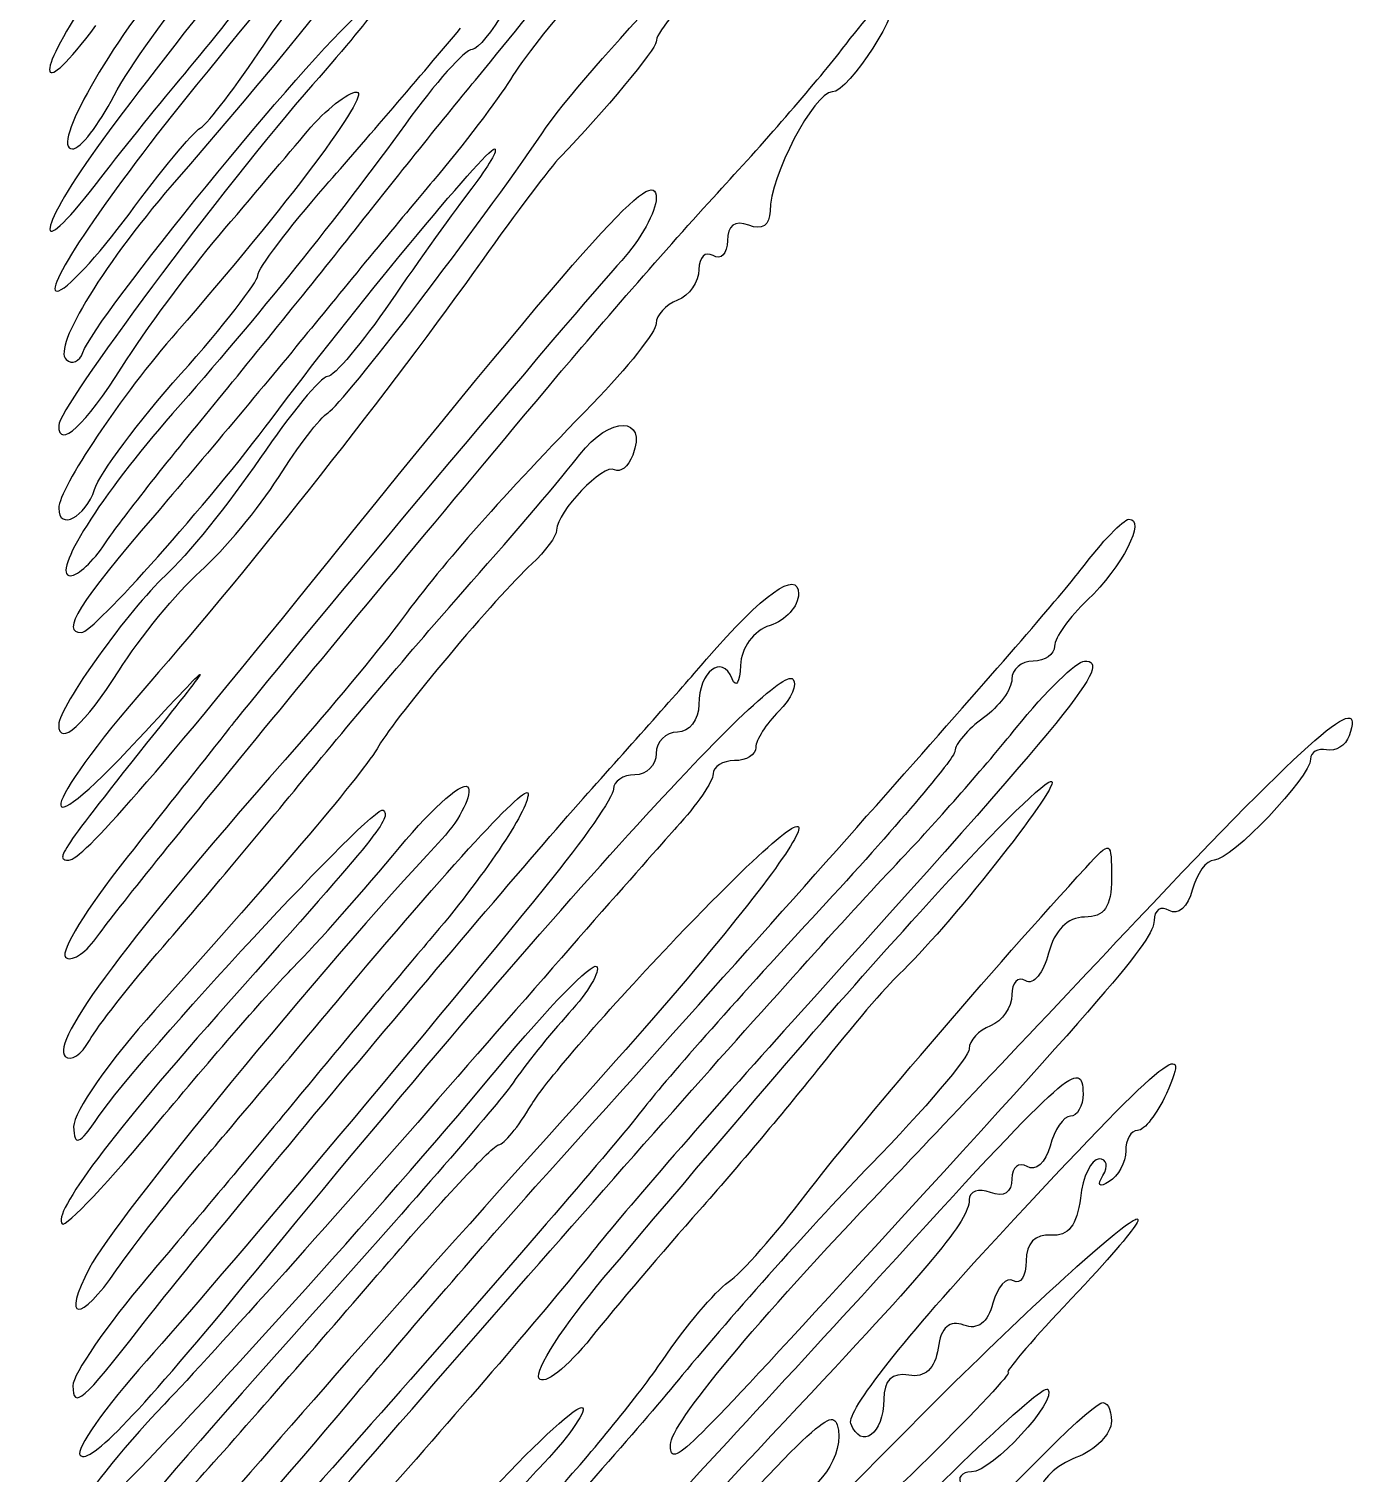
# Model space of a CAD drawing. Extents: x 131 to 482, y 16 to 824.
# Drawn here: x 310.9 to 386.1, y 578 to 659.2 of the extents above; entities that cross this region are included whole.
import ezdxf

# ---------------------------------------------------------------- set-up
doc = ezdxf.new("R2010")
doc.units = 0
doc.layers.add('Vrstva_1', color=7, linetype='CONTINUOUS')

msp = doc.modelspace()

# ---------------------------------------------------------------- linework, layer by layer
at = {"layer": 'Vrstva_1', "color": 7}
for points in [[(339.55251, 583.346616)], [(346.942885, 579.624386)]]:
    msp.add_lwpolyline(points, close=True, dxfattribs=at)
msp.add_lwpolyline([(357.084425, 580.805101), (357.084539, 580.805101)], dxfattribs=at)
for points in [[(330.561354, 672.485848), (327.519496, 669.059158), (318.617263, 657.904601), (315.028998, 653.023681)], [(331.24612, 670.085838), (330.686957, 668.992516), (327.310016, 664.67484), (320.29645, 656.085835)], [(324.070554, 658.321095), (326.797909, 662.428553), (332.242724, 668.185095), (331.649178, 666.333561)], [(339.707679, 653.345498), (342.17572, 656.997117), (351.795203, 667.101183), (352.311846, 666.584569)], [(331.649178, 666.333561), (331.334532, 665.35215), (325.013528, 657.453694), (319.304154, 650.90776)], [(350.412605, 663.749045), (346.966299, 660.002975), (346.143883, 658.994125), (346.143883, 658.512689)], [(338.943883, 663.304912), (338.943883, 662.204276), (336.456283, 658.085848), (335.791474, 658.085848)], [(319.150148, 662.765791), (315.445975, 658.487942), (312.036945, 652.485835), (313.31143, 652.485835)], [(315.662542, 655.485854), (316.515685, 657.135845), (318.772998, 660.248569), (320.678816, 662.403013)], [(319.370825, 656.403231), (320.705632, 657.988676), (322.756498, 660.545838), (323.928312, 662.085845)], [(329.422195, 660.085832), (331.667887, 661.982834), (330.749036, 660.572938), (326.825036, 656.100717)], [(336.143877, 656.56078), (337.90388, 658.698131), (340.121083, 661.44564), (341.071002, 662.666352)], [(356.822022, 658.387823), (358.07502, 660.042434), (359.256246, 661.240157), (359.447017, 661.049385)], [(314.206157, 661.029627), (311.071294, 656.409325), (311.426589, 655.085375), (314.634586, 659.433297)], [(341.633282, 661.073848), (340.312592, 659.650459), (338.652085, 657.5465), (337.943282, 656.398412)], [(359.447017, 661.049385), (360.034696, 660.461706), (357.00035, 655.69627), (356.035039, 655.690912)], [(313.903417, 641.035879), (314.609187, 643.005136), (326.541203, 657.652175), (329.422195, 660.085832)], [(327.543902, 650.407558), (329.633887, 652.793791), (333.053887, 656.784065), (335.143899, 659.274812)], [(320.506781, 653.662922), (320.945868, 653.934197), (322.549569, 656.030475), (324.070554, 658.321095)], [(335.791474, 658.085848), (335.400265, 658.085848), (333.712772, 656.195848), (332.04155, 653.885838)], [(346.143883, 658.512689), (346.143883, 658.109035), (343.146104, 654.509631), (340.756583, 652.044169)], [(350.066466, 650.532623), (352.529036, 653.198352), (355.569052, 656.733183), (356.822022, 658.387823)], [(314.665739, 650.548043), (315.918709, 652.182953), (318.036019, 654.817785), (319.370825, 656.403231)], [(329.343902, 648.105599), (331.323902, 650.618597), (334.383902, 654.423429), (336.143877, 656.56078)], [(337.943282, 656.398412), (337.23445, 655.250323), (335.279622, 652.683013), (333.599187, 650.69329)], [(320.29645, 656.085835), (315.383329, 650.069101), (311.606957, 644.485842), (312.45052, 644.485842)], [(326.825036, 656.100717), (321.870359, 650.453848), (312.543893, 637.934012), (312.543893, 636.929753)], [(313.31143, 652.485835), (313.751424, 652.485835), (314.809427, 653.835835), (315.662542, 655.485854)], [(329.300872, 655.685838), (330.178025, 655.685838), (325.339597, 649.237558), (319.187679, 642.207694)], [(326.536271, 653.485842), (327.561052, 654.695838), (328.805121, 655.685838), (329.300872, 655.685838)], [(356.035039, 655.690912), (355.019414, 655.685243), (352.54389, 650.933782), (352.54389, 648.990065)], [(332.04155, 653.885838), (328.315124, 648.735117), (323.70548, 643.003832), (318.943899, 637.601139)], [(316.500917, 648.827668), (318.26503, 651.215659), (320.067666, 653.391533), (320.506781, 653.662922)], [(321.56708, 647.620478), (323.275351, 649.636421), (325.51149, 652.275845), (326.536271, 653.485842)], [(327.693997, 637.654997), (328.557628, 638.188761), (336.283058, 648.278597), (339.707679, 653.345498)], [(315.028998, 653.023681), (311.290072, 647.937816), (310.964428, 645.718487), (314.665739, 650.548043)], [(324.490932, 637.277905), (328.929279, 643.236018), (336.564765, 652.485835), (337.044699, 652.485835)], [(337.044699, 652.485835), (337.282526, 652.485835), (336.712422, 651.495835), (335.777528, 650.285838)], [(327.7188, 629.285848), (342.724394, 647.879649), (346.143883, 651.673114), (346.143883, 649.725911)], [(340.756583, 652.044169), (340.21355, 651.483901), (338.23355, 648.861457), (336.356561, 646.216506)], [(319.304154, 650.90776), (315.152135, 646.147369), (312.192907, 641.358122), (312.962173, 640.643763)], [(333.599187, 650.69329), (331.918781, 648.703539), (328.743893, 644.863331), (326.543896, 642.159448)], [(323.74389, 645.378301), (323.74389, 645.758144), (325.45389, 648.021297), (327.543902, 650.407558)], [(335.777528, 650.285838), (334.842605, 649.075842), (332.781619, 646.195842), (331.197534, 643.885832)], [(340.559802, 639.685851), (343.325877, 642.985832), (347.603868, 647.866894), (350.066466, 650.532623)], [(346.143883, 649.725911), (346.143883, 648.964837), (345.269849, 647.384465), (344.201556, 646.214012)], [(352.54389, 648.990065), (352.54389, 648.204075), (352.096044, 647.907911), (351.343899, 648.196535)], [(312.45052, 644.485842), (312.914126, 644.485842), (314.736775, 646.439649), (316.500917, 648.827668)], [(351.343899, 648.196535), (350.573131, 648.492301), (350.14388, 648.179527), (350.14388, 647.324229)], [(316.102535, 640.221911), (317.399783, 642.275158), (319.858838, 645.604535), (321.56708, 647.620478)], [(321.034082, 637.811158), (323.624466, 640.960081), (327.363902, 645.592572), (329.343902, 648.105599)], [(349.343887, 646.485854), (348.903893, 646.757697), (348.543893, 646.407618), (348.543893, 645.707942)], [(350.14388, 647.324229), (350.14388, 646.59119), (349.78388, 646.213898), (349.343887, 646.485854)], [(336.356561, 646.216506), (331.310268, 639.105514), (323.361524, 629.01582), (317.614167, 622.425949)], [(344.201556, 646.214012), (341.739893, 643.516818), (325.730778, 624.450424), (322.543899, 620.420352)], [(319.412665, 639.833621), (321.794844, 642.503375), (323.74389, 644.998487), (323.74389, 645.378301)], [(348.543893, 645.707942), (348.543893, 645.008182), (348.003893, 644.228427), (347.343902, 643.975152)], [(331.197534, 643.885832), (329.613449, 641.575851), (328.021739, 639.685851), (327.660435, 639.685851)], [(347.343902, 643.975152), (346.683883, 643.722018), (346.143883, 643.137004), (346.143883, 642.675438)], [(346.143883, 642.675438), (346.143883, 642.213845), (344.533946, 640.182368), (342.566249, 638.16101)], [(319.187679, 642.207694), (316.10194, 638.681621), (312.555487, 633.382053), (312.547975, 632.285838)], [(326.543896, 642.159448), (324.343899, 639.455593), (320.473899, 634.836793), (317.943893, 631.895479)], [(312.962173, 640.643763), (313.29258, 640.336912), (313.716161, 640.513369), (313.903417, 641.035879)], [(312.543893, 636.929753), (312.543893, 635.566232), (314.029247, 636.941092), (316.102535, 640.221911)], [(314.558759, 633.332673), (314.84622, 634.238456), (317.030485, 637.163867), (319.412665, 639.833621)], [(314.634302, 608.087092), (316.662378, 610.883243), (327.993789, 624.694289), (340.559802, 639.685851)], [(327.660435, 639.685851), (327.299131, 639.685851), (325.59018, 637.615851), (323.862803, 635.085845)], [(315.142072, 630.285854), (315.792283, 631.275854), (318.443669, 634.662235), (321.034082, 637.811158)], [(324.897449, 634.012279), (325.987342, 635.738777), (327.245783, 637.377996), (327.693997, 637.654997)], [(342.566249, 638.16101), (337.443279, 632.898377), (334.252063, 629.292623), (331.879351, 626.085845)], [(318.943899, 637.601139), (314.924485, 633.040591), (312.057694, 628.485854), (313.206661, 628.485854)], [(313.821694, 625.285851), (314.488205, 625.285851), (321.061294, 632.673873), (324.490932, 637.277905)], [(341.841345, 635.295892), (343.535641, 637.502919), (345.67543, 637.480638), (344.825121, 635.264711)], [(335.74388, 628.123105), (338.163902, 630.852018), (340.907754, 634.079744), (341.841345, 635.295892)], [(344.825121, 635.264711), (344.578224, 634.621331), (344.118161, 634.254415), (343.80275, 634.449353)], [(323.862803, 635.085845), (322.135427, 632.555838), (319.738932, 629.585838), (318.537269, 628.485854)], [(343.80275, 634.449353), (343.188142, 634.829196), (340.543899, 632.074516), (340.543899, 631.054383)], [(320.506469, 628.726459), (321.831609, 629.907146), (323.807556, 632.285782), (324.897449, 634.012279)], [(312.547975, 632.285838), (312.539471, 630.985955), (314.066268, 631.781016), (314.558759, 633.332673)], [(317.943893, 631.895479), (313.659865, 626.914979), (312.643814, 625.285851), (313.821694, 625.285851)], [(370.063757, 628.881599), (371.20782, 630.391842), (372.402595, 631.640588), (372.718772, 631.656632)], [(372.718772, 631.656632), (373.734794, 631.708223), (372.321269, 628.940872), (370.40349, 627.123977)], [(340.543899, 631.054383), (340.543899, 630.717202), (339.913899, 629.860544), (339.143896, 629.150692)], [(313.206661, 628.485854), (313.620917, 628.485854), (314.491861, 629.295854), (315.142072, 630.285854)], [(313.115102, 612.485838), (313.865575, 612.485838), (317.989276, 617.229731), (327.7188, 629.285848)], [(315.920494, 623.134213), (317.11765, 625.029231), (319.181329, 627.545744), (320.506469, 628.726459)], [(339.143896, 629.150692), (337.191676, 627.351004), (331.50909, 620.583854), (330.543893, 618.909316)], [(339.34388, 594.108122), (356.831603, 613.566065), (368.270391, 626.514273), (370.063757, 628.881599)], [(348.974306, 623.782865), (352.111465, 627.444377), (354.143877, 628.89152), (354.143877, 627.463709)], [(318.537269, 628.485854), (316.526343, 626.645035), (312.543893, 621.073993), (312.543893, 620.101738)], [(326.543896, 617.307259), (329.183887, 620.527105), (333.323887, 625.39422), (335.74388, 628.123105)], [(354.143877, 627.463709), (354.143877, 626.765168), (353.423877, 625.965117), (352.54389, 625.68582)], [(370.40349, 627.123977), (369.380721, 626.15501), (368.543877, 624.98501), (368.543877, 624.523983)], [(331.879351, 626.085845), (330.73988, 624.545838), (328.173279, 621.430478), (326.175732, 619.162818)], [(352.54389, 625.68582), (351.620901, 625.392859), (350.917172, 624.439171), (350.880718, 623.431908)], [(317.013591, 619.285842), (321.480397, 624.08586), (321.480397, 624.08586), (317.982104, 619.685838)], [(350.412406, 622.69079), (349.841197, 624.107631), (348.543893, 623.099375), (348.543893, 621.238572)], [(368.543877, 624.523983), (368.543877, 624.062985), (368.003877, 623.685779), (367.343887, 623.685779)], [(312.543893, 620.101738), (312.543893, 618.798708), (314.017965, 620.12158), (315.920494, 623.134213)], [(323.643175, 589.399038), (340.11686, 609.489675), (352.909786, 623.586566), (353.831726, 622.664626)], [(342.543883, 616.523423), (345.183902, 619.469498), (348.077594, 622.736257), (348.974306, 623.782865)], [(350.880718, 623.431908), (350.846135, 622.471558), (350.635238, 622.138062), (350.412406, 622.69079)], [(370.223461, 623.685779), (371.862028, 623.685779), (369.767565, 621.101319), (353.74252, 603.349407)], [(367.343887, 623.685779), (366.683896, 623.685779), (366.143896, 623.225262), (366.143896, 622.662386)], [(366.383707, 619.921879), (368.055609, 621.992021), (369.783496, 623.685779), (370.223461, 623.685779)], [(317.614167, 622.425949), (311.360117, 615.25506), (310.867937, 612.681769), (317.013591, 619.285842)], [(353.831726, 622.664626), (354.108104, 622.388248), (353.751506, 621.579127), (353.039131, 620.866752)], [(366.143896, 622.662386), (366.143896, 622.099539), (365.423896, 621.120056), (364.54388, 620.485804)], [(373.148164, 609.085766), (382.933191, 619.46896), (386.119077, 622.238975), (385.109546, 619.485769)], [(348.543893, 621.238572), (348.543893, 620.38455), (348.003893, 619.685782), (347.343902, 619.685782)], [(353.039131, 620.866752), (352.326756, 620.154349), (351.743896, 619.237227), (351.743896, 618.828642)], [(322.543899, 620.420352), (321.22389, 618.751114), (318.395906, 615.180963), (316.25949, 612.486689)], [(347.290639, 608.131908), (358.620463, 619.984894), (355.151962, 613.74272), (342.743896, 599.949164)], [(360.143887, 612.793483), (361.90389, 614.643939), (364.711805, 617.851738), (366.383707, 619.921879)], [(364.54388, 620.485804), (363.663893, 619.851523), (362.943893, 619.013234), (362.943893, 618.622931)], [(326.175732, 619.162818), (316.35258, 608.011123), (312.071783, 602.29129), (312.91662, 601.446453)], [(317.982104, 619.685838), (312.53502, 612.834755), (312.299178, 612.485838), (313.115102, 612.485838)], [(347.343902, 619.685782), (346.683883, 619.685782), (346.143883, 619.145782), (346.143883, 618.485791)], [(385.109546, 619.485769), (384.908003, 618.935763), (384.337899, 618.575763), (383.842885, 618.685775)], [(330.543893, 618.909316), (329.670992, 617.394906), (325.121443, 612.027051), (317.943893, 604.04296)], [(346.143883, 618.485791), (346.143883, 617.825801), (345.603883, 617.285801), (344.943893, 617.285801)], [(351.743896, 618.828642), (351.743896, 618.420084), (351.203896, 618.085794), (350.543877, 618.085794)], [(362.943893, 618.622931), (362.943893, 618.232601), (359.505269, 614.19992), (355.30251, 609.661397)], [(382.942885, 618.17038), (382.942885, 617.169609), (378.47075, 612.485753), (377.515219, 612.485753)], [(383.842885, 618.685775), (383.347899, 618.79576), (382.942885, 618.563886), (382.942885, 618.17038)], [(318.410957, 607.618242), (320.244066, 609.727388), (323.903877, 614.087442), (326.543896, 617.307259)], [(349.343887, 617.336059), (349.343887, 616.923731), (348.417893, 615.573731), (347.286132, 614.336068)], [(350.543877, 618.085794), (349.883887, 618.085794), (349.343887, 617.748415), (349.343887, 617.336059)], [(317.102287, 586.18387), (320.944989, 591.151898), (337.509468, 610.905297), (342.543883, 616.523423)], [(328.143883, 604.491684), (334.582299, 612.201042), (338.943883, 616.937054), (338.943883, 616.218812)], [(331.708167, 613.200963), (333.668494, 615.565511), (335.415997, 617.069404), (335.59149, 616.542953)], [(335.59149, 616.542953), (335.766954, 616.016475), (334.999616, 614.618229), (333.886252, 613.435728)], [(344.943893, 617.285801), (344.283902, 617.285801), (343.743902, 616.927615), (343.743902, 616.489832)], [(368.388198, 616.90712), (368.760557, 616.534761), (362.383824, 608.485757), (359.815068, 606.085775)], [(362.001373, 610.687624), (365.303849, 614.318635), (368.177924, 617.117423), (368.388198, 616.90712)], [(314.785843, 598.070645), (317.115439, 601.475564), (330.359244, 615.737035), (330.790847, 615.30546)], [(338.943883, 616.218812), (338.943883, 615.261042), (336.425046, 611.525007), (333.38211, 607.969426)], [(343.743902, 616.489832), (343.743902, 616.052049), (342.033902, 613.594638), (339.94389, 611.028916)], [(330.790847, 615.30546), (331.249124, 614.847183), (330.672076, 614.129054), (322.09526, 604.486242)], [(347.286132, 614.336068), (346.154372, 613.098405), (340.36903, 606.505785), (334.429824, 599.685797)], [(333.886252, 613.435728), (327.471676, 606.622771), (315.748743, 592.346957), (314.281276, 589.56135)], [(370.293477, 612.063561), (371.725228, 613.621029), (371.74388, 613.613319), (371.74388, 611.46358)], [(316.25949, 612.486689), (314.123046, 609.792386), (312.622498, 607.340588), (312.924898, 607.038188)], [(325.736872, 606.460062), (327.060737, 607.803004), (329.747811, 610.836415), (331.708167, 613.200963)], [(327.554447, 576.027221), (342.671301, 593.469193), (355.093654, 607.483624), (360.143887, 612.793483)], [(377.515219, 612.485753), (377.083077, 612.485753), (376.531739, 611.729527), (376.290057, 610.805262)], [(354.563093, 593.688283), (357.147694, 597.101281), (365.389569, 606.728957), (370.293477, 612.063561)], [(339.94389, 611.028916), (332.550794, 601.953032), (321.688998, 589.04553), (317.476687, 584.330238)], [(371.74388, 611.46358), (371.74388, 609.86073), (371.344394, 609.285779), (370.230605, 609.285779)], [(343.207672, 589.010409), (353.86268, 601.602472), (356.397732, 604.526465), (362.001373, 610.687624)], [(376.290057, 610.805262), (376.047978, 609.87992), (375.466904, 609.361917), (374.99675, 609.652468)], [(355.30251, 609.661397), (351.099751, 605.122875), (346.689751, 600.14946), (345.502517, 598.609369)], [(370.230605, 609.285779), (369.277143, 609.285779), (368.528598, 608.533832), (368.20715, 607.253083)], [(374.99675, 609.652468), (374.527134, 609.942708), (374.142898, 609.690453), (374.142898, 609.092087)], [(374.142898, 609.092087), (374.142898, 608.008402), (371.610992, 605.076783), (355.852857, 587.914506)], [(358.962491, 594.085757), (360.855808, 596.065757), (367.239345, 602.815757), (373.148164, 609.085766)], [(312.924898, 607.038188), (313.227298, 606.735788), (313.996535, 607.2077), (314.634302, 608.087092)], [(314.270957, 602.341322), (314.714863, 603.134512), (316.577849, 605.509123), (318.410957, 607.618242)], [(333.38211, 607.969426), (331.821099, 606.145388), (328.563893, 602.252654), (326.143899, 599.318881)], [(339.125726, 598.731883), (339.855477, 599.967249), (343.529688, 604.197249), (347.290639, 608.131908)], [(337.243068, 600.798396), (340.047638, 604.184012), (342.541389, 606.754979), (342.784743, 606.511596)], [(368.20715, 607.253083), (367.92652, 606.13507), (367.347543, 605.43633), (366.920419, 605.700292)], [(318.217606, 597.837977), (321.029348, 601.237199), (324.413036, 605.117149), (325.736872, 606.460062)], [(342.784743, 606.511596), (343.028239, 606.2681), (342.330775, 605.082849), (341.235099, 603.877445)], [(359.815068, 606.085775), (359.108702, 605.425757), (357.105827, 603.085757), (355.364277, 600.88576)], [(366.920419, 605.700292), (366.493323, 605.964197), (366.143896, 605.607599), (366.143896, 604.907895)], [(322.09526, 604.486242), (315.545839, 597.122683), (312.155178, 592.607772), (312.737357, 592.025593)], [(320.489405, 595.414979), (322.059373, 597.246046), (325.503893, 601.330572), (328.143883, 604.491684)], [(366.143896, 604.907895), (366.143896, 604.208106), (365.603896, 603.428352), (364.943877, 603.175105)], [(317.943893, 604.04296), (315.413887, 601.228695), (313.362765, 598.287013), (313.385839, 597.505898)], [(341.235099, 603.877445), (340.139424, 602.67204), (338.725672, 600.911016), (338.093433, 599.964103)], [(353.74252, 603.349407), (349.341789, 598.474412), (344.312646, 592.685782), (342.566674, 590.485785)], [(364.943877, 603.175105), (364.283887, 602.921687), (363.743887, 602.337977), (363.743887, 601.877659)], [(365.441641, 591.400525), (374.605342, 601.296755), (376.410841, 602.82701), (374.830072, 599.357631)], [(312.91662, 601.446453), (313.217632, 601.145442), (313.82708, 601.548216), (314.270957, 602.341322)], [(363.743887, 601.877659), (363.743887, 601.417312), (361.253452, 598.485835), (358.209553, 595.363246)], [(359.647483, 590.108295), (369.199191, 600.576925), (370.143893, 601.408922), (370.143893, 599.352443)], [(316.134227, 577.285804), (320.809493, 581.990947), (331.858063, 594.297618), (337.243068, 600.798396)], [(355.364277, 600.88576), (353.622728, 598.685763), (350.565477, 595.045483), (348.570369, 592.796248)], [(342.743896, 599.949164), (322.508693, 577.454522), (312.94148, 566.22153), (313.522838, 565.640201)], [(334.429824, 599.685797), (328.490589, 592.865782), (321.316583, 584.858248), (318.487578, 581.891253)], [(338.093433, 599.964103), (337.461165, 599.017161), (332.788394, 593.617161), (327.709474, 587.964084)], [(326.143899, 599.318881), (323.723877, 596.385079), (319.853877, 591.760128), (317.543896, 589.041164)], [(337.285701, 596.485794), (337.568032, 596.485794), (338.395975, 597.496544), (339.125726, 598.731883)], [(370.143893, 599.352443), (370.143893, 598.655801), (369.825874, 598.085782), (369.437187, 598.085782)], [(374.830072, 599.357631), (374.310879, 598.218103), (373.583849, 597.28576), (373.214466, 597.28576)], [(312.737357, 592.025593), (312.939751, 591.823199), (315.405893, 594.438755), (318.217606, 597.837977)], [(313.385839, 597.505898), (313.419855, 596.351999), (313.682428, 596.457873), (314.785843, 598.070645)], [(345.502517, 598.609369), (342.673767, 594.939949), (323.857757, 573.532591), (317.813896, 567.107498)], [(369.437187, 598.085782), (369.048501, 598.085782), (368.532737, 597.329555), (368.291027, 596.40529)], [(359.876608, 580.082862), (371.05251, 591.374191), (378.204151, 597.046941), (369.063099, 587.369687)], [(373.214466, 597.28576), (372.845112, 597.28576), (372.54291, 596.76702), (372.54291, 596.132966)], [(330.458202, 589.146982), (333.931068, 593.183347), (337.003455, 596.485794), (337.285701, 596.485794)], [(368.291027, 596.40529), (368.048948, 595.479949), (367.467902, 594.961946), (366.997748, 595.252497)], [(315.80212, 589.439744), (316.810176, 590.895079), (318.919436, 593.583939), (320.489405, 595.414979)], [(366.997748, 595.252497), (366.528132, 595.542764), (366.143896, 595.22982), (366.143896, 594.558122)], [(371.043128, 595.685772), (370.606394, 595.685772), (370.135134, 594.695772), (369.995924, 593.485775)], [(371.266498, 594.76216), (371.580463, 595.270128), (371.479946, 595.685772), (371.043128, 595.685772)], [(372.54291, 596.132966), (372.54291, 595.498941), (372.127266, 594.723325), (371.619298, 594.40936)], [(358.209553, 595.363246), (355.165682, 592.240629), (350.395682, 586.910985), (347.609565, 583.51953)], [(371.619298, 594.40936), (371.047039, 594.055709), (370.912847, 594.189958), (371.266498, 594.76216)], [(328.943877, 582.074484), (332.02389, 585.755555), (336.70389, 591.170692), (339.34388, 594.108122)], [(346.942885, 579.624386), (346.942885, 580.75215), (351.795798, 586.590925), (358.962491, 594.085757)], [(364.943877, 593.796481), (364.283887, 594.049898), (363.743887, 593.861111), (363.743887, 593.377464)], [(366.143896, 594.558122), (366.143896, 593.800478), (365.68783, 593.511004), (364.943877, 593.796481)], [(350.190227, 588.748204), (350.930353, 589.266604), (352.898135, 591.489618), (354.563093, 593.688283)], [(363.743887, 593.377464), (363.743887, 592.238843), (361.660791, 589.741237), (353.343883, 580.907971)], [(369.995924, 593.485775), (369.821027, 591.965073), (369.310507, 591.320078), (368.342787, 591.396868)], [(348.570369, 592.796248), (346.57526, 590.546985), (343.838069, 587.32592), (342.487729, 585.638257)], [(357.084539, 580.805101), (356.828854, 581.471668), (360.168123, 585.70541), (365.441641, 591.400525)], [(368.342787, 591.396868), (367.450554, 591.467734), (366.942784, 590.942758), (366.942784, 589.949668)], [(342.566674, 590.485785), (337.288592, 583.835196), (323.818526, 568.701731), (317.143899, 561.923612)], [(343.743902, 572.857946), (347.483877, 576.857999), (354.640507, 584.620676), (359.647483, 590.108295)], [(366.942784, 589.949668), (366.942784, 589.092585), (366.623717, 588.588528), (366.233726, 588.829558)], [(314.281276, 589.56135), (312.676781, 586.515637), (313.719052, 586.432242), (315.80212, 589.439744)], [(317.543896, 589.041164), (315.233887, 586.322201), (313.343887, 583.572934), (313.343887, 582.931709)], [(313.756611, 579.019643), (314.313052, 578.476667), (317.001543, 581.29918), (323.643175, 589.399038)], [(320.05542, 577.275259), (322.304088, 579.768386), (326.985335, 585.110645), (330.458202, 589.146982)], [(339.55251, 583.346616), (339.288605, 583.773826), (340.933294, 586.322541), (343.207672, 589.010409)], [(366.233726, 588.829558), (365.843764, 589.070503), (365.325222, 588.505048), (365.081471, 587.572846)], [(346.494217, 584.358018), (347.786901, 586.254226), (349.450101, 588.229804), (350.190227, 588.748204)], [(327.709474, 587.964084), (316.090942, 575.032147), (312.920957, 571.042043), (313.670239, 570.292761)], [(355.852857, 587.914506), (347.472879, 578.787826), (346.942885, 578.294711), (346.942885, 579.624386)], [(365.081471, 587.572846), (364.794832, 586.476831), (364.214976, 586.04038), (363.440353, 586.337621)], [(369.063099, 587.369687), (367.149203, 585.343511), (365.744835, 583.685753), (365.942239, 583.685753)], [(363.440353, 586.337621), (362.633499, 586.647249), (362.160907, 586.224235), (361.992643, 585.041536)], [(313.343887, 582.931709), (313.343887, 581.571193), (313.920057, 582.06975), (317.102287, 586.18387)], [(342.487729, 585.638257), (341.137389, 583.950623), (339.816557, 582.919379), (339.55251, 583.346616)], [(361.992643, 585.041536), (361.827383, 583.880153), (361.268844, 583.365325), (360.342794, 583.520834)], [(317.476687, 584.330238), (315.129742, 581.703032), (313.455685, 579.313284), (313.756611, 579.019643)], [(340.447805, 576.898081), (342.480643, 579.104824), (345.201534, 582.46181), (346.494217, 584.358018)], [(347.609565, 583.51953), (343.230917, 578.189574), (332.108702, 565.862494), (317.443691, 550.085783)], [(342.564463, 556.450866), (342.031238, 557.313647), (367.470709, 583.424626), (368.166557, 582.728749)], [(360.342794, 583.520834), (359.400728, 583.679007), (358.942791, 583.236519), (358.942791, 582.168056)], [(365.942239, 583.685753), (366.139814, 583.685753), (364.127726, 581.525753), (361.471294, 578.885763)], [(368.166557, 582.728749), (368.763335, 582.131999), (365.019165, 578.085769), (363.870227, 578.085769)], [(318.487578, 581.891253), (313.223669, 576.37061), (311.105027, 572.224459), (316.134227, 577.285804)], [(313.522838, 565.640201), (313.979613, 565.183397), (321.654274, 573.362286), (328.943877, 582.074484)], [(336.942369, 577.093757), (339.501118, 579.848125), (341.779861, 581.916481), (342.006236, 581.690106)], [(342.006236, 581.690106), (342.232724, 581.463618), (341.128205, 579.930131), (339.552, 578.282153)], [(343.470444, 568.085791), (354.847323, 580.661073), (355.965534, 581.761483), (356.319581, 580.730153)], [(351.743896, 561.020409), (351.743896, 562.148229), (369.366463, 581.162494), (371.143899, 581.952453)], [(358.942791, 582.168056), (358.942791, 580.21935), (357.667994, 579.284399), (357.084425, 580.805101)], [(371.143899, 581.952453), (371.47388, 582.099004), (371.74388, 581.640216), (371.74388, 580.93266)], [(353.343883, 580.907971), (349.60388, 576.935782), (343.30388, 570.088355), (339.34388, 565.691479)], [(371.74388, 580.93266), (371.74388, 580.225105), (370.84388, 579.304015), (369.743896, 578.885791)], [(343.104038, 563.365001), (345.362513, 565.521429), (352.910183, 573.044465), (359.876608, 580.082862)], [(356.319581, 580.730153), (356.864003, 579.144226), (355.030753, 576.502676), (353.731691, 577.001177)], [(361.471294, 578.885763), (358.814863, 576.245772), (356.259232, 574.085772), (355.792139, 574.085772)], [(369.743896, 578.885791), (368.643883, 578.467568), (367.743883, 577.614991), (367.743883, 576.991171)], [(339.552, 578.282153), (337.975767, 576.634147), (334.150923, 572.405791), (331.052315, 568.885785)], [(363.870227, 578.085769), (363.308258, 578.085769), (363.053934, 577.753294), (363.305083, 577.346947)]]:
    msp.add_open_spline(points, degree=3, dxfattribs=at)

doc.saveas('drawing.dxf')
